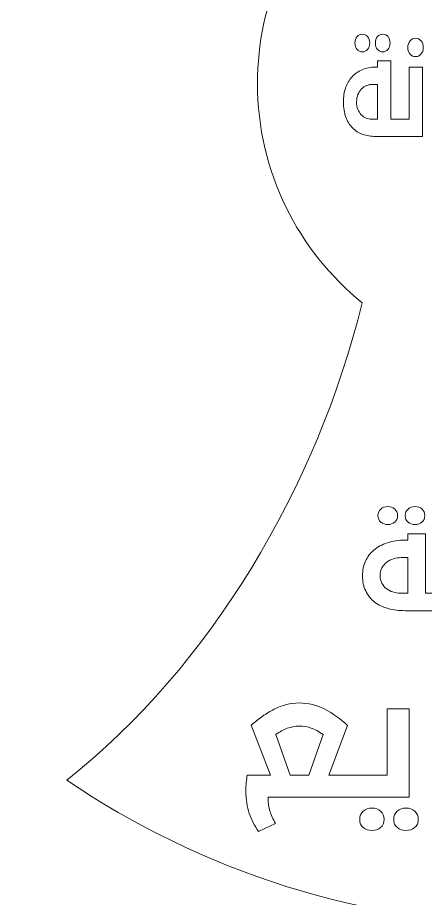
# Model space of a CAD drawing. Header units: millimetres. Extents: x -2159 to -1639, y -1602 to -453.
# Drawn here: x -2104.9 to -2059.1, y -780.8 to -681.7 of the extents above; entities that cross this region are included whole.
import ezdxf

# ---------------------------------------------------------------- set-up
doc = ezdxf.new("R2010")
doc.units = ezdxf.units.MM
doc.header["$MEASUREMENT"] = 0
doc.layers.add('Layer 1', color=7, linetype='Continuous')

msp = doc.modelspace()

# ---------------------------------------------------------------- linework, layer by layer
at = {"layer": 'Layer 1', "color": 250, "lineweight": 9}
msp.add_open_spline([(-2046.6411, -783.8113), (-2046.6411, -783.8113), (-2046.6576, -789.0378), (-2046.6576, -789.0378), (-2046.6576, -789.0378), (-2046.6576, -789.0378), (-2046.5709, -789.0378), (-2046.5709, -789.0378), (-2046.5709, -789.0378), (-2046.5709, -789.0378), (-2046.5709, -794.0378), (-2046.5709, -794.0378), (-2046.5709, -794.0378), (-2046.5709, -794.0378), (-2026.5709, -794.0378), (-2026.5709, -794.0378), (-2026.5709, -794.0378), (-2026.5709, -794.0378), (-2026.5709, -789.0378), (-2026.5709, -789.0378), (-2026.5709, -789.0378), (-2026.5709, -789.0378), (-1903.3272, -789.0378), (-1903.3272, -789.0378), (-1903.3272, -789.0378), (-1903.3272, -789.0378), (-1903.3272, -794.0378), (-1903.3272, -794.0378), (-1903.3272, -794.0378), (-1903.3272, -794.0378), (-1883.3272, -794.0378), (-1883.3272, -794.0378), (-1883.3272, -794.0378), (-1883.3272, -794.0378), (-1883.3272, -789.0378), (-1883.3272, -789.0378), (-1883.3272, -789.0378), (-1883.3272, -789.0378), (-1761.2076, -789.0378), (-1761.2076, -789.0378), (-1761.2076, -789.0378), (-1761.2076, -789.0378), (-1761.2076, -794.0378), (-1761.2076, -794.0378), (-1761.2076, -794.0378), (-1761.2076, -794.0378), (-1741.2076, -794.0378), (-1741.2076, -794.0378), (-1741.2076, -794.0378), (-1741.2076, -794.0378), (-1741.2076, -789.0378), (-1741.2076, -789.0378), (-1741.2076, -789.0378), (-1741.2076, -789.0378), (-1741.2076, -784.0378), (-1741.2076, -784.0378), (-1741.2076, -784.0378), (-1741.2076, -784.0378), (-1741.2134, -784.0378), (-1741.2134, -784.0378), (-1741.2134, -784.0378), (-1691.0047, -781.5065), (-1651.0759, -739.9983), (-1651.0759, -689.1605), (-1651.0759, -689.1605), (-1651.0759, -636.6918), (-1693.6072, -594.1603), (-1746.0759, -594.1603), (-1746.0759, -594.1603), (-1771.1778, -594.1603), (-1795.0375, -603.9629), (-1812.8924, -621.6006), (-1812.8924, -621.6006), (-1812.8924, -621.6006), (-1813.2964, -621.9997), (-1813.2964, -621.9997), (-1813.2964, -621.9997), (-1813.2964, -621.9997), (-1829.6424, -632.0912), (-1829.6424, -632.0912), (-1829.6424, -632.0912), (-1829.6424, -632.0912), (-1829.7426, -632.1469), (-1829.7426, -632.1469), (-1829.7426, -632.1469), (-1840.2371, -637.9783), (-1850.9289, -640.874), (-1862.9224, -638.975), (-1862.9224, -638.975), (-1870.7094, -637.742), (-1878.0459, -634.6847), (-1885.1789, -631.4401), (-1885.1789, -631.4401), (-1895.1773, -626.8921), (-1896.6165, -626.8921), (-1906.6152, -631.4401), (-1906.6152, -631.4401), (-1913.7481, -634.6847), (-1921.0847, -637.742), (-1928.8716, -638.975), (-1928.8716, -638.975), (-1940.8652, -640.874), (-1951.5568, -637.9783), (-1962.0513, -632.1469), (-1962.0513, -632.1469), (-1962.0513, -632.1469), (-1962.122, -632.1076), (-1962.122, -632.1076), (-1962.122, -632.1076), (-1962.122, -632.1076), (-1978.7088, -622.175), (-1978.7088, -622.175), (-1978.7088, -622.175), (-1978.7088, -622.175), (-1979.1408, -621.7461), (-1979.1408, -621.7461), (-1979.1408, -621.7461), (-1981.7168, -619.1884), (-1984.6376, -616.9848), (-1987.4511, -614.7608), (-1987.4511, -614.7608), (-2003.5915, -601.9944), (-2023.9866, -594.3707), (-2046.1633, -594.3707), (-2046.1633, -594.3707), (-2068.336, -594.3708), (-2088.617, -601.7017), (-2104.8757, -614.7609), (-2104.8757, -614.7609), (-2087.6641, -626.4633), (-2074.5111, -645.6591), (-2067.9563, -665.9926), (-2067.9563, -665.9926), (-2074.0914, -671.7832), (-2077.9215, -679.9897), (-2077.9215, -689.0916), (-2077.9215, -689.0916), (-2077.9215, -699.0582), (-2073.3291, -707.9508), (-2066.1467, -713.7733), (-2066.1467, -713.7733), (-2071.2815, -734.573), (-2083.1803, -754.6828), (-2099.354, -767.4754), (-2099.354, -767.4754), (-2084.3121, -777.7026), (-2066.1743, -783.6632), (-2046.6411, -783.8113)], degree=3, knots=[0, 0, 0, 0, 0.0263158, 0.0263158, 0.0263158, 0.0263158, 0.0526316, 0.0526316, 0.0526316, 0.0526316, 0.0789474, 0.0789474, 0.0789474, 0.0789474, 0.1052632, 0.1052632, 0.1052632, 0.1052632, 0.1315789, 0.1315789, 0.1315789, 0.1315789, 0.1578947, 0.1578947, 0.1578947, 0.1578947, 0.1842105, 0.1842105, 0.1842105, 0.1842105, 0.2105263, 0.2105263, 0.2105263, 0.2105263, 0.2368421, 0.2368421, 0.2368421, 0.2368421, 0.2631579, 0.2631579, 0.2631579, 0.2631579, 0.2894737, 0.2894737, 0.2894737, 0.2894737, 0.3157895, 0.3157895, 0.3157895, 0.3157895, 0.3421053, 0.3421053, 0.3421053, 0.3421053, 0.3684211, 0.3684211, 0.3684211, 0.3684211, 0.3947368, 0.3947368, 0.3947368, 0.3947368, 0.4210526, 0.4210526, 0.4210526, 0.4210526, 0.4473684, 0.4473684, 0.4473684, 0.4473684, 0.4736842, 0.4736842, 0.4736842, 0.4736842, 0.5, 0.5, 0.5, 0.5, 0.5263158, 0.5263158, 0.5263158, 0.5263158, 0.5526316, 0.5526316, 0.5526316, 0.5526316, 0.5789474, 0.5789474, 0.5789474, 0.5789474, 0.6052632, 0.6052632, 0.6052632, 0.6052632, 0.6315789, 0.6315789, 0.6315789, 0.6315789, 0.6578947, 0.6578947, 0.6578947, 0.6578947, 0.6842105, 0.6842105, 0.6842105, 0.6842105, 0.7105263, 0.7105263, 0.7105263, 0.7105263, 0.7368421, 0.7368421, 0.7368421, 0.7368421, 0.7631579, 0.7631579, 0.7631579, 0.7631579, 0.7894737, 0.7894737, 0.7894737, 0.7894737, 0.8157895, 0.8157895, 0.8157895, 0.8157895, 0.8421053, 0.8421053, 0.8421053, 0.8421053, 0.8684211, 0.8684211, 0.8684211, 0.8684211, 0.8947368, 0.8947368, 0.8947368, 0.8947368, 0.9210526, 0.9210526, 0.9210526, 0.9210526, 0.9473684, 0.9473684, 0.9473684, 0.9473684, 1, 1, 1, 1], dxfattribs=at)
at = {"layer": 'Layer 1', "color": 177, "lineweight": 9}
for points, knots in [([(-2066.1366, -685.5387), (-2065.9108, -685.5387), (-2065.7168, -685.4533), (-2065.5545, -685.2823), (-2065.5545, -685.2823), (-2065.3923, -685.1114), (-2065.3111, -684.8642), (-2065.3111, -684.5409), (-2065.3111, -684.5409), (-2065.3111, -684.2452), (-2065.3905, -684.0073), (-2065.5493, -683.8271), (-2065.5493, -683.8271), (-2065.708, -683.6469), (-2065.9037, -683.5569), (-2066.1366, -683.5569), (-2066.1366, -683.5569), (-2066.3694, -683.5569), (-2066.5652, -683.6469), (-2066.724, -683.8271), (-2066.724, -683.8271), (-2066.8827, -684.0073), (-2066.9621, -684.2452), (-2066.9621, -684.5409), (-2066.9621, -684.5409), (-2066.9621, -684.8642), (-2066.881, -685.1114), (-2066.7187, -685.2823), (-2066.7187, -685.2823), (-2066.5564, -685.4533), (-2066.3624, -685.5387), (-2066.1366, -685.5387)], [0, 0, 0, 0, 0.1111111, 0.1111111, 0.1111111, 0.1111111, 0.2222222, 0.2222222, 0.2222222, 0.2222222, 0.3333333, 0.3333333, 0.3333333, 0.3333333, 0.4444444, 0.4444444, 0.4444444, 0.4444444, 0.5555556, 0.5555556, 0.5555556, 0.5555556, 0.6666667, 0.6666667, 0.6666667, 0.6666667, 0.7777778, 0.7777778, 0.7777778, 0.7777778, 1, 1, 1, 1]), ([(-2063.84, -685.5387), (-2063.6142, -685.5387), (-2063.4202, -685.4533), (-2063.2579, -685.2823), (-2063.2579, -685.2823), (-2063.0957, -685.1114), (-2063.0146, -684.8642), (-2063.0146, -684.5409), (-2063.0146, -684.5409), (-2063.0146, -684.2452), (-2063.0922, -684.0073), (-2063.2474, -683.8271), (-2063.2474, -683.8271), (-2063.4026, -683.6469), (-2063.6002, -683.5569), (-2063.84, -683.5569), (-2063.84, -683.5569), (-2064.0729, -683.5569), (-2064.2687, -683.6469), (-2064.4274, -683.8271), (-2064.4274, -683.8271), (-2064.5862, -684.0073), (-2064.6655, -684.2452), (-2064.6655, -684.5409), (-2064.6655, -684.5409), (-2064.6655, -684.8642), (-2064.5844, -685.1114), (-2064.4222, -685.2823), (-2064.4222, -685.2823), (-2064.2598, -685.4533), (-2064.0659, -685.5387), (-2063.84, -685.5387)], [0, 0, 0, 0, 0.1111111, 0.1111111, 0.1111111, 0.1111111, 0.2222222, 0.2222222, 0.2222222, 0.2222222, 0.3333333, 0.3333333, 0.3333333, 0.3333333, 0.4444444, 0.4444444, 0.4444444, 0.4444444, 0.5555556, 0.5555556, 0.5555556, 0.5555556, 0.6666667, 0.6666667, 0.6666667, 0.6666667, 0.7777778, 0.7777778, 0.7777778, 0.7777778, 1, 1, 1, 1]), ([(-2060.1571, -686.0792), (-2059.9243, -686.0792), (-2059.7214, -685.9915), (-2059.5485, -685.8159), (-2059.5485, -685.8159), (-2059.3757, -685.6404), (-2059.2892, -685.3817), (-2059.2892, -685.0398), (-2059.2892, -685.0398), (-2059.2892, -684.7349), (-2059.3722, -684.4877), (-2059.5379, -684.2983), (-2059.5379, -684.2983), (-2059.7038, -684.1089), (-2059.9101, -684.0142), (-2060.1571, -684.0142), (-2060.1571, -684.0142), (-2060.404, -684.0142), (-2060.6104, -684.1089), (-2060.7762, -684.2983), (-2060.7762, -684.2983), (-2060.942, -684.4877), (-2061.0249, -684.7349), (-2061.0249, -685.0398), (-2061.0249, -685.0398), (-2061.0249, -685.3817), (-2060.9385, -685.6404), (-2060.7656, -685.8159), (-2060.7656, -685.8159), (-2060.5927, -685.9915), (-2060.3899, -686.0792), (-2060.1571, -686.0792)], [0, 0, 0, 0, 0.1111111, 0.1111111, 0.1111111, 0.1111111, 0.2222222, 0.2222222, 0.2222222, 0.2222222, 0.3333333, 0.3333333, 0.3333333, 0.3333333, 0.4444444, 0.4444444, 0.4444444, 0.4444444, 0.5555556, 0.5555556, 0.5555556, 0.5555556, 0.6666667, 0.6666667, 0.6666667, 0.6666667, 0.7777778, 0.7777778, 0.7777778, 0.7777778, 1, 1, 1, 1]), ([(-2061.9774, -693.1197), (-2061.9774, -693.1197), (-2062.1785, -693.1197), (-2062.1785, -693.1197), (-2062.1785, -693.1197), (-2062.1785, -693.1197), (-2062.951, -693.1197), (-2062.951, -693.1197), (-2062.951, -693.1197), (-2062.951, -693.1197), (-2062.951, -686.5643), (-2062.951, -686.5643), (-2062.951, -686.5643), (-2062.951, -686.5643), (-2064.4327, -686.5643), (-2064.4327, -686.5643), (-2064.4327, -686.5643), (-2064.4327, -686.5643), (-2064.4327, -687.2573), (-2064.4327, -687.2573), (-2064.4327, -687.2573), (-2064.4327, -687.2573), (-2064.6444, -687.2573), (-2064.6444, -687.2573), (-2064.6444, -687.2573), (-2065.2159, -687.2573), (-2065.7256, -687.3566), (-2066.1737, -687.5552), (-2066.1737, -687.5552), (-2066.6217, -687.7539), (-2067.0009, -688.0265), (-2067.3113, -688.3729), (-2067.3113, -688.3729), (-2067.6218, -688.7194), (-2067.8582, -689.1306), (-2068.0204, -689.6064), (-2068.0204, -689.6064), (-2068.1827, -690.0822), (-2068.2638, -690.602), (-2068.2638, -691.1656), (-2068.2638, -691.1656), (-2068.2638, -691.8216), (-2068.1739, -692.3944), (-2067.9939, -692.8841), (-2067.9939, -692.8841), (-2067.814, -693.3738), (-2067.5636, -693.7803), (-2067.2425, -694.1037), (-2067.2425, -694.1037), (-2066.9215, -694.4271), (-2066.5405, -694.6673), (-2066.0995, -694.8244), (-2066.0995, -694.8244), (-2065.6586, -694.9815), (-2065.1736, -695.06), (-2064.6444, -695.06), (-2064.6444, -695.06), (-2064.6444, -695.06), (-2062.1785, -695.06), (-2062.1785, -695.06), (-2062.1785, -695.06), (-2062.1785, -695.06), (-2061.9774, -695.06), (-2061.9774, -695.06), (-2061.9774, -695.06), (-2061.9774, -695.06), (-2059.3845, -695.06), (-2059.3845, -695.06), (-2059.3845, -695.06), (-2059.3845, -695.06), (-2059.3845, -687.2573), (-2059.3845, -687.2573), (-2059.3845, -687.2573), (-2059.3845, -687.2573), (-2060.8662, -687.2573), (-2060.8662, -687.2573), (-2060.8662, -687.2573), (-2060.8662, -687.2573), (-2060.8662, -693.1197), (-2060.8662, -693.1197), (-2060.8662, -693.1197), (-2060.8662, -693.1197), (-2061.9774, -693.1197), (-2061.9774, -693.1197)], [0, 0, 0, 0, 0.0454545, 0.0454545, 0.0454545, 0.0454545, 0.0909091, 0.0909091, 0.0909091, 0.0909091, 0.1363636, 0.1363636, 0.1363636, 0.1363636, 0.1818182, 0.1818182, 0.1818182, 0.1818182, 0.2272727, 0.2272727, 0.2272727, 0.2272727, 0.2727273, 0.2727273, 0.2727273, 0.2727273, 0.3181818, 0.3181818, 0.3181818, 0.3181818, 0.3636364, 0.3636364, 0.3636364, 0.3636364, 0.4090909, 0.4090909, 0.4090909, 0.4090909, 0.4545455, 0.4545455, 0.4545455, 0.4545455, 0.5, 0.5, 0.5, 0.5, 0.5454545, 0.5454545, 0.5454545, 0.5454545, 0.5909091, 0.5909091, 0.5909091, 0.5909091, 0.6363636, 0.6363636, 0.6363636, 0.6363636, 0.6818182, 0.6818182, 0.6818182, 0.6818182, 0.7272727, 0.7272727, 0.7272727, 0.7272727, 0.7727273, 0.7727273, 0.7727273, 0.7727273, 0.8181818, 0.8181818, 0.8181818, 0.8181818, 0.8636364, 0.8636364, 0.8636364, 0.8636364, 0.9090909, 0.9090909, 0.9090909, 0.9090909, 1, 1, 1, 1]), ([(-2064.4327, -693.1197), (-2064.4327, -693.1197), (-2065.0783, -693.1197), (-2065.0783, -693.1197), (-2065.0783, -693.1197), (-2065.297, -693.1197), (-2065.5086, -693.0781), (-2065.7133, -692.995), (-2065.7133, -692.995), (-2065.9179, -692.9118), (-2066.0995, -692.7871), (-2066.2583, -692.6208), (-2066.2583, -692.6208), (-2066.4171, -692.4545), (-2066.544, -692.2512), (-2066.6393, -692.011), (-2066.6393, -692.011), (-2066.7346, -691.7707), (-2066.7822, -691.4889), (-2066.7822, -691.1656), (-2066.7822, -691.1656), (-2066.7822, -690.8514), (-2066.7311, -690.5719), (-2066.6287, -690.3271), (-2066.6287, -690.3271), (-2066.5264, -690.0822), (-2066.3906, -689.8767), (-2066.2213, -689.7103), (-2066.2213, -689.7103), (-2066.052, -689.544), (-2065.8614, -689.417), (-2065.6498, -689.3292), (-2065.6498, -689.3292), (-2065.4381, -689.2414), (-2065.2229, -689.1976), (-2065.0042, -689.1976), (-2065.0042, -689.1976), (-2065.0042, -689.1976), (-2064.4327, -689.1976), (-2064.4327, -689.1976), (-2064.4327, -689.1976), (-2064.4327, -689.1976), (-2064.4327, -693.1197), (-2064.4327, -693.1197)], [0, 0, 0, 0, 0.0833333, 0.0833333, 0.0833333, 0.0833333, 0.1666667, 0.1666667, 0.1666667, 0.1666667, 0.25, 0.25, 0.25, 0.25, 0.3333333, 0.3333333, 0.3333333, 0.3333333, 0.4166667, 0.4166667, 0.4166667, 0.4166667, 0.5, 0.5, 0.5, 0.5, 0.5833333, 0.5833333, 0.5833333, 0.5833333, 0.6666667, 0.6666667, 0.6666667, 0.6666667, 0.75, 0.75, 0.75, 0.75, 0.8333333, 0.8333333, 0.8333333, 0.8333333, 1, 1, 1, 1]), ([(-2057.733, -746.436), (-2057.733, -746.436), (-2058.0011, -746.436), (-2058.0011, -746.436), (-2058.0011, -746.436), (-2058.0011, -746.436), (-2059.0312, -746.436), (-2059.0312, -746.436), (-2059.0312, -746.436), (-2059.0312, -746.436), (-2059.0312, -739.7615), (-2059.0312, -739.7615), (-2059.0312, -739.7615), (-2059.0312, -739.7615), (-2061.0068, -739.7615), (-2061.0068, -739.7615), (-2061.0068, -739.7615), (-2061.0068, -739.7615), (-2061.0068, -740.4671), (-2061.0068, -740.4671), (-2061.0068, -740.4671), (-2061.0068, -740.4671), (-2061.289, -740.4671), (-2061.289, -740.4671), (-2061.289, -740.4671), (-2062.051, -740.4671), (-2062.7307, -740.5682), (-2063.328, -740.7704), (-2063.328, -740.7704), (-2063.9254, -740.9727), (-2064.4311, -741.2502), (-2064.845, -741.603), (-2064.845, -741.603), (-2065.2589, -741.9558), (-2065.5741, -742.3744), (-2065.7904, -742.8589), (-2065.7904, -742.8589), (-2066.0068, -743.3434), (-2066.115, -743.8725), (-2066.115, -744.4464), (-2066.115, -744.4464), (-2066.115, -745.1143), (-2065.995, -745.6976), (-2065.7552, -746.1962), (-2065.7552, -746.1962), (-2065.5153, -746.6947), (-2065.1813, -747.1087), (-2064.7533, -747.4379), (-2064.7533, -747.4379), (-2064.3252, -747.7672), (-2063.8172, -748.0118), (-2063.2293, -748.1717), (-2063.2293, -748.1717), (-2062.6413, -748.3316), (-2061.9945, -748.4116), (-2061.289, -748.4116), (-2061.289, -748.4116), (-2061.289, -748.4116), (-2058.0011, -748.4116), (-2058.0011, -748.4116), (-2058.0011, -748.4116), (-2058.0011, -748.4116), (-2057.733, -748.4116), (-2057.733, -748.4116), (-2057.733, -748.4116), (-2057.733, -748.4116), (-2053.1187, -748.4116), (-2053.1187, -748.4116), (-2053.1187, -748.4116), (-2053.1187, -748.4116), (-2052.8364, -748.4116), (-2052.8364, -748.4116), (-2052.8364, -748.4116), (-2052.8364, -748.4116), (-2050.7057, -748.4116), (-2050.7057, -748.4116), (-2050.7057, -748.4116), (-2050.3106, -748.8255), (-2049.8496, -749.1524), (-2049.3228, -749.3923), (-2049.3228, -749.3923), (-2048.796, -749.6322), (-2048.2316, -749.7522), (-2047.6295, -749.7522), (-2047.6295, -749.7522), (-2047.018, -749.7522), (-2046.4418, -749.6346), (-2045.9009, -749.3994), (-2045.9009, -749.3994), (-2045.3599, -749.1642), (-2044.8919, -748.8349), (-2044.4968, -748.4116), (-2044.4968, -748.4116), (-2044.4968, -748.4116), (-2042.1403, -748.4116), (-2042.1403, -748.4116), (-2042.1403, -748.4116), (-2042.1403, -748.4116), (-2041.858, -748.4116), (-2041.858, -748.4116), (-2041.858, -748.4116), (-2041.858, -748.4116), (-2033.0104, -748.4116), (-2033.0104, -748.4116), (-2033.0104, -748.4116), (-2033.0104, -748.4116), (-2032.7423, -748.4116), (-2032.7423, -748.4116), (-2032.7423, -748.4116), (-2032.7423, -748.4116), (-2028.128, -748.4116), (-2028.128, -748.4116), (-2028.128, -748.4116), (-2028.128, -748.4116), (-2027.8457, -748.4116), (-2027.8457, -748.4116), (-2027.8457, -748.4116), (-2027.8457, -748.4116), (-2024.7696, -748.4116), (-2024.7696, -748.4116), (-2024.7696, -748.4116), (-2024.7696, -748.4116), (-2024.7696, -738.9431), (-2024.7696, -738.9431), (-2024.7696, -738.9431), (-2024.7696, -738.9431), (-2023.8523, -738.9431), (-2023.8523, -738.9431), (-2023.8523, -738.9431), (-2023.8523, -738.9431), (-2023.8523, -736.9675), (-2023.8523, -736.9675), (-2023.8523, -736.9675), (-2023.8523, -736.9675), (-2026.7451, -736.9675), (-2026.7451, -736.9675), (-2026.7451, -736.9675), (-2026.7451, -736.9675), (-2026.7451, -746.436), (-2026.7451, -746.436), (-2026.7451, -746.436), (-2026.7451, -746.436), (-2027.8457, -746.436), (-2027.8457, -746.436), (-2027.8457, -746.436), (-2027.8457, -746.436), (-2028.128, -746.436), (-2028.128, -746.436), (-2028.128, -746.436), (-2028.128, -746.436), (-2029.652, -746.436), (-2029.652, -746.436), (-2029.652, -746.436), (-2029.652, -746.436), (-2029.652, -736.9675), (-2029.652, -736.9675), (-2029.652, -736.9675), (-2029.652, -736.9675), (-2031.6275, -736.9675), (-2031.6275, -736.9675), (-2031.6275, -736.9675), (-2031.6275, -736.9675), (-2031.6275, -746.436), (-2031.6275, -746.436), (-2031.6275, -746.436), (-2031.6275, -746.436), (-2032.7423, -746.436), (-2032.7423, -746.436), (-2032.7423, -746.436), (-2032.7423, -746.436), (-2033.0104, -746.436), (-2033.0104, -746.436), (-2033.0104, -746.436), (-2033.0104, -746.436), (-2034.2663, -746.436), (-2034.2663, -746.436), (-2034.2663, -746.436), (-2034.2099, -746.135), (-2034.1652, -745.8293), (-2034.1323, -745.5188), (-2034.1323, -745.5188), (-2034.0993, -745.2084), (-2034.0829, -744.8932), (-2034.0829, -744.5734), (-2034.0829, -744.5734), (-2034.0829, -743.8584), (-2034.2005, -743.2258), (-2034.4356, -742.6754), (-2034.4356, -742.6754), (-2034.6708, -742.1251), (-2034.9766, -741.6618), (-2035.3529, -741.2855), (-2035.3529, -741.2855), (-2035.6915, -740.9374), (-2036.0984, -740.6693), (-2036.5735, -740.4812), (-2036.5735, -740.4812), (-2037.0485, -740.293), (-2037.5777, -740.1989), (-2038.161, -740.1989), (-2038.161, -740.1989), (-2038.7536, -740.1989), (-2039.304, -740.2789), (-2039.812, -740.4388), (-2039.812, -740.4388), (-2040.32, -740.5988), (-2040.8044, -740.8104), (-2041.2654, -741.0738), (-2041.2654, -741.0738), (-2041.2654, -741.0738), (-2040.447, -742.7954), (-2040.447, -742.7954), (-2040.447, -742.7954), (-2040.0801, -742.5602), (-2039.7414, -742.3979), (-2039.431, -742.3085), (-2039.431, -742.3085), (-2039.1205, -742.2192), (-2038.7772, -742.1745), (-2038.4009, -742.1745), (-2038.4009, -742.1745), (-2037.6953, -742.1745), (-2037.1403, -742.3532), (-2036.7357, -742.7107), (-2036.7357, -742.7107), (-2036.4912, -742.9271), (-2036.3148, -743.1928), (-2036.2066, -743.508), (-2036.2066, -743.508), (-2036.0984, -743.8231), (-2036.0443, -744.1265), (-2036.0443, -744.4182), (-2036.0443, -744.4182), (-2036.0443, -744.7192), (-2036.0655, -745.0532), (-2036.1078, -745.42), (-2036.1078, -745.42), (-2036.1501, -745.7869), (-2036.2089, -746.1256), (-2036.2842, -746.436), (-2036.2842, -746.436), (-2036.2842, -746.436), (-2041.858, -746.436), (-2041.858, -746.436), (-2041.858, -746.436), (-2041.858, -746.436), (-2042.1403, -746.436), (-2042.1403, -746.436), (-2042.1403, -746.436), (-2042.1403, -746.436), (-2043.4385, -746.436), (-2043.4385, -746.436), (-2043.4385, -746.436), (-2043.4103, -746.2949), (-2043.3867, -746.1491), (-2043.3679, -745.9986), (-2043.3679, -745.9986), (-2043.3491, -745.8481), (-2043.3397, -745.6929), (-2043.3397, -745.5329), (-2043.3397, -745.5329), (-2043.3397, -744.9215), (-2043.4502, -744.3523), (-2043.6713, -743.8255), (-2043.6713, -743.8255), (-2043.8924, -743.2987), (-2044.1981, -742.8424), (-2044.5885, -742.4567), (-2044.5885, -742.4567), (-2044.9789, -742.071), (-2045.4352, -741.7676), (-2045.9573, -741.5465), (-2045.9573, -741.5465), (-2046.4794, -741.3255), (-2047.0368, -741.2149), (-2047.6295, -741.2149), (-2047.6295, -741.2149), (-2048.2127, -741.2149), (-2048.7607, -741.3278), (-2049.2734, -741.5536), (-2049.2734, -741.5536), (-2049.7861, -741.7794), (-2050.233, -742.0875), (-2050.614, -742.4779), (-2050.614, -742.4779), (-2050.995, -742.8683), (-2051.296, -743.3245), (-2051.5171, -743.8467), (-2051.5171, -743.8467), (-2051.7382, -744.3688), (-2051.8487, -744.9309), (-2051.8487, -745.5329), (-2051.8487, -745.5329), (-2051.8487, -745.6929), (-2051.8416, -745.8481), (-2051.8275, -745.9986), (-2051.8275, -745.9986), (-2051.8134, -746.1491), (-2051.7876, -746.2949), (-2051.7499, -746.436), (-2051.7499, -746.436), (-2051.7499, -746.436), (-2052.8364, -746.436), (-2052.8364, -746.436), (-2052.8364, -746.436), (-2052.8364, -746.436), (-2053.1187, -746.436), (-2053.1187, -746.436), (-2053.1187, -746.436), (-2053.1187, -746.436), (-2054.6427, -746.436), (-2054.6427, -746.436), (-2054.6427, -746.436), (-2054.6427, -746.436), (-2054.6427, -736.9675), (-2054.6427, -736.9675), (-2054.6427, -736.9675), (-2054.6427, -736.9675), (-2056.6182, -736.9675), (-2056.6182, -736.9675), (-2056.6182, -736.9675), (-2056.6182, -736.9675), (-2056.6182, -746.436), (-2056.6182, -746.436), (-2056.6182, -746.436), (-2056.6182, -746.436), (-2057.733, -746.436), (-2057.733, -746.436)], [0, 0, 0, 0, 0.0120482, 0.0120482, 0.0120482, 0.0120482, 0.0240964, 0.0240964, 0.0240964, 0.0240964, 0.0361446, 0.0361446, 0.0361446, 0.0361446, 0.0481928, 0.0481928, 0.0481928, 0.0481928, 0.060241, 0.060241, 0.060241, 0.060241, 0.0722892, 0.0722892, 0.0722892, 0.0722892, 0.0843373, 0.0843373, 0.0843373, 0.0843373, 0.0963855, 0.0963855, 0.0963855, 0.0963855, 0.1084337, 0.1084337, 0.1084337, 0.1084337, 0.1204819, 0.1204819, 0.1204819, 0.1204819, 0.1325301, 0.1325301, 0.1325301, 0.1325301, 0.1445783, 0.1445783, 0.1445783, 0.1445783, 0.1566265, 0.1566265, 0.1566265, 0.1566265, 0.1686747, 0.1686747, 0.1686747, 0.1686747, 0.1807229, 0.1807229, 0.1807229, 0.1807229, 0.1927711, 0.1927711, 0.1927711, 0.1927711, 0.2048193, 0.2048193, 0.2048193, 0.2048193, 0.2168675, 0.2168675, 0.2168675, 0.2168675, 0.2289157, 0.2289157, 0.2289157, 0.2289157, 0.2409639, 0.2409639, 0.2409639, 0.2409639, 0.253012, 0.253012, 0.253012, 0.253012, 0.2650602, 0.2650602, 0.2650602, 0.2650602, 0.2771084, 0.2771084, 0.2771084, 0.2771084, 0.2891566, 0.2891566, 0.2891566, 0.2891566, 0.3012048, 0.3012048, 0.3012048, 0.3012048, 0.313253, 0.313253, 0.313253, 0.313253, 0.3253012, 0.3253012, 0.3253012, 0.3253012, 0.3373494, 0.3373494, 0.3373494, 0.3373494, 0.3493976, 0.3493976, 0.3493976, 0.3493976, 0.3614458, 0.3614458, 0.3614458, 0.3614458, 0.373494, 0.373494, 0.373494, 0.373494, 0.3855422, 0.3855422, 0.3855422, 0.3855422, 0.3975904, 0.3975904, 0.3975904, 0.3975904, 0.4096386, 0.4096386, 0.4096386, 0.4096386, 0.4216867, 0.4216867, 0.4216867, 0.4216867, 0.4337349, 0.4337349, 0.4337349, 0.4337349, 0.4457831, 0.4457831, 0.4457831, 0.4457831, 0.4578313, 0.4578313, 0.4578313, 0.4578313, 0.4698795, 0.4698795, 0.4698795, 0.4698795, 0.4819277, 0.4819277, 0.4819277, 0.4819277, 0.4939759, 0.4939759, 0.4939759, 0.4939759, 0.5060241, 0.5060241, 0.5060241, 0.5060241, 0.5180723, 0.5180723, 0.5180723, 0.5180723, 0.5301205, 0.5301205, 0.5301205, 0.5301205, 0.5421687, 0.5421687, 0.5421687, 0.5421687, 0.5542169, 0.5542169, 0.5542169, 0.5542169, 0.5662651, 0.5662651, 0.5662651, 0.5662651, 0.5783133, 0.5783133, 0.5783133, 0.5783133, 0.5903614, 0.5903614, 0.5903614, 0.5903614, 0.6024096, 0.6024096, 0.6024096, 0.6024096, 0.6144578, 0.6144578, 0.6144578, 0.6144578, 0.626506, 0.626506, 0.626506, 0.626506, 0.6385542, 0.6385542, 0.6385542, 0.6385542, 0.6506024, 0.6506024, 0.6506024, 0.6506024, 0.6626506, 0.6626506, 0.6626506, 0.6626506, 0.6746988, 0.6746988, 0.6746988, 0.6746988, 0.686747, 0.686747, 0.686747, 0.686747, 0.6987952, 0.6987952, 0.6987952, 0.6987952, 0.7108434, 0.7108434, 0.7108434, 0.7108434, 0.7228916, 0.7228916, 0.7228916, 0.7228916, 0.7349398, 0.7349398, 0.7349398, 0.7349398, 0.746988, 0.746988, 0.746988, 0.746988, 0.7590361, 0.7590361, 0.7590361, 0.7590361, 0.7710843, 0.7710843, 0.7710843, 0.7710843, 0.7831325, 0.7831325, 0.7831325, 0.7831325, 0.7951807, 0.7951807, 0.7951807, 0.7951807, 0.8072289, 0.8072289, 0.8072289, 0.8072289, 0.8192771, 0.8192771, 0.8192771, 0.8192771, 0.8313253, 0.8313253, 0.8313253, 0.8313253, 0.8433735, 0.8433735, 0.8433735, 0.8433735, 0.8554217, 0.8554217, 0.8554217, 0.8554217, 0.8674699, 0.8674699, 0.8674699, 0.8674699, 0.8795181, 0.8795181, 0.8795181, 0.8795181, 0.8915663, 0.8915663, 0.8915663, 0.8915663, 0.9036145, 0.9036145, 0.9036145, 0.9036145, 0.9156627, 0.9156627, 0.9156627, 0.9156627, 0.9277108, 0.9277108, 0.9277108, 0.9277108, 0.939759, 0.939759, 0.939759, 0.939759, 0.9518072, 0.9518072, 0.9518072, 0.9518072, 0.9638554, 0.9638554, 0.9638554, 0.9638554, 0.9759036, 0.9759036, 0.9759036, 0.9759036, 1, 1, 1, 1]), ([(-2063.2787, -738.7173), (-2062.9776, -738.7173), (-2062.7189, -738.6303), (-2062.5025, -738.4562), (-2062.5025, -738.4562), (-2062.2862, -738.2822), (-2062.178, -738.0305), (-2062.178, -737.7013), (-2062.178, -737.7013), (-2062.178, -737.4002), (-2062.2838, -737.158), (-2062.4955, -736.9746), (-2062.4955, -736.9746), (-2062.7072, -736.7911), (-2062.9682, -736.6994), (-2063.2787, -736.6994), (-2063.2787, -736.6994), (-2063.5891, -736.6994), (-2063.8502, -736.7911), (-2064.0618, -736.9746), (-2064.0618, -736.9746), (-2064.2735, -737.158), (-2064.3793, -737.4002), (-2064.3793, -737.7013), (-2064.3793, -737.7013), (-2064.3793, -738.0305), (-2064.2711, -738.2822), (-2064.0548, -738.4562), (-2064.0548, -738.4562), (-2063.8384, -738.6303), (-2063.5797, -738.7173), (-2063.2787, -738.7173)], [0, 0, 0, 0, 0.1111111, 0.1111111, 0.1111111, 0.1111111, 0.2222222, 0.2222222, 0.2222222, 0.2222222, 0.3333333, 0.3333333, 0.3333333, 0.3333333, 0.4444444, 0.4444444, 0.4444444, 0.4444444, 0.5555556, 0.5555556, 0.5555556, 0.5555556, 0.6666667, 0.6666667, 0.6666667, 0.6666667, 0.7777778, 0.7777778, 0.7777778, 0.7777778, 1, 1, 1, 1]), ([(-2060.2165, -738.7173), (-2059.9155, -738.7173), (-2059.6568, -738.6303), (-2059.4404, -738.4562), (-2059.4404, -738.4562), (-2059.2241, -738.2822), (-2059.1159, -738.0305), (-2059.1159, -737.7013), (-2059.1159, -737.7013), (-2059.1159, -737.4002), (-2059.2194, -737.158), (-2059.4263, -736.9746), (-2059.4263, -736.9746), (-2059.6333, -736.7911), (-2059.8967, -736.6994), (-2060.2165, -736.6994), (-2060.2165, -736.6994), (-2060.527, -736.6994), (-2060.788, -736.7911), (-2060.9997, -736.9746), (-2060.9997, -736.9746), (-2061.2114, -737.158), (-2061.3172, -737.4002), (-2061.3172, -737.7013), (-2061.3172, -737.7013), (-2061.3172, -738.0305), (-2061.209, -738.2822), (-2060.9927, -738.4562), (-2060.9927, -738.4562), (-2060.7763, -738.6303), (-2060.5176, -738.7173), (-2060.2165, -738.7173)], [0, 0, 0, 0, 0.1111111, 0.1111111, 0.1111111, 0.1111111, 0.2222222, 0.2222222, 0.2222222, 0.2222222, 0.3333333, 0.3333333, 0.3333333, 0.3333333, 0.4444444, 0.4444444, 0.4444444, 0.4444444, 0.5555556, 0.5555556, 0.5555556, 0.5555556, 0.6666667, 0.6666667, 0.6666667, 0.6666667, 0.7777778, 0.7777778, 0.7777778, 0.7777778, 1, 1, 1, 1]), ([(-2061.0068, -746.436), (-2061.0068, -746.436), (-2061.8675, -746.436), (-2061.8675, -746.436), (-2061.8675, -746.436), (-2062.1592, -746.436), (-2062.4414, -746.3937), (-2062.7142, -746.309), (-2062.7142, -746.309), (-2062.987, -746.2244), (-2063.2293, -746.0974), (-2063.4409, -745.928), (-2063.4409, -745.928), (-2063.6526, -745.7587), (-2063.8219, -745.5518), (-2063.9489, -745.3072), (-2063.9489, -745.3072), (-2064.0759, -745.0626), (-2064.1394, -744.7756), (-2064.1394, -744.4464), (-2064.1394, -744.4464), (-2064.1394, -744.1265), (-2064.0712, -743.842), (-2063.9348, -743.5927), (-2063.9348, -743.5927), (-2063.7984, -743.3434), (-2063.6173, -743.134), (-2063.3915, -742.9647), (-2063.3915, -742.9647), (-2063.1658, -742.7954), (-2062.9118, -742.666), (-2062.6295, -742.5767), (-2062.6295, -742.5767), (-2062.3473, -742.4873), (-2062.0604, -742.4426), (-2061.7688, -742.4426), (-2061.7688, -742.4426), (-2061.7688, -742.4426), (-2061.0068, -742.4426), (-2061.0068, -742.4426), (-2061.0068, -742.4426), (-2061.0068, -742.4426), (-2061.0068, -746.436), (-2061.0068, -746.436)], [0, 0, 0, 0, 0.0833333, 0.0833333, 0.0833333, 0.0833333, 0.1666667, 0.1666667, 0.1666667, 0.1666667, 0.25, 0.25, 0.25, 0.25, 0.3333333, 0.3333333, 0.3333333, 0.3333333, 0.4166667, 0.4166667, 0.4166667, 0.4166667, 0.5, 0.5, 0.5, 0.5, 0.5833333, 0.5833333, 0.5833333, 0.5833333, 0.6666667, 0.6666667, 0.6666667, 0.6666667, 0.75, 0.75, 0.75, 0.75, 0.8333333, 0.8333333, 0.8333333, 0.8333333, 1, 1, 1, 1]), ([(-2077.8096, -773.2596), (-2077.8096, -773.2596), (-2075.887, -772.36), (-2075.887, -772.36), (-2075.887, -772.36), (-2076.181, -771.8543), (-2076.3926, -771.384), (-2076.522, -770.9489), (-2076.522, -770.9489), (-2076.6513, -770.5138), (-2076.716, -770.0787), (-2076.716, -769.6436), (-2076.716, -769.6436), (-2076.716, -769.6436), (-2076.716, -769.379), (-2076.716, -769.379), (-2076.716, -769.379), (-2076.716, -769.379), (-2067.0147, -769.379), (-2067.0147, -769.379), (-2067.0147, -769.379), (-2067.0147, -769.379), (-2066.6795, -769.379), (-2066.6795, -769.379), (-2066.6795, -769.379), (-2066.6795, -769.379), (-2060.8587, -769.379), (-2060.8587, -769.379), (-2060.8587, -769.379), (-2060.8587, -769.379), (-2060.8587, -759.4483), (-2060.8587, -759.4483), (-2060.8587, -759.4483), (-2060.8587, -759.4483), (-2063.3281, -759.4483), (-2063.3281, -759.4483), (-2063.3281, -759.4483), (-2063.3281, -759.4483), (-2063.3281, -766.9096), (-2063.3281, -766.9096), (-2063.3281, -766.9096), (-2063.3281, -766.9096), (-2066.6795, -766.9096), (-2066.6795, -766.9096), (-2066.6795, -766.9096), (-2066.6795, -766.9096), (-2067.0147, -766.9096), (-2067.0147, -766.9096), (-2067.0147, -766.9096), (-2067.0147, -766.9096), (-2069.9074, -766.9096), (-2069.9074, -766.9096), (-2069.9074, -766.9096), (-2069.9074, -766.9096), (-2067.7907, -761.318), (-2067.7907, -761.318), (-2067.7907, -761.318), (-2068.6021, -760.5772), (-2069.4547, -759.9716), (-2070.3484, -759.5012), (-2070.3484, -759.5012), (-2071.2421, -759.0308), (-2072.2005, -758.7957), (-2073.2235, -758.7957), (-2073.2235, -758.7957), (-2073.7292, -758.7957), (-2074.2172, -758.8574), (-2074.6875, -758.9809), (-2074.6875, -758.9809), (-2075.1579, -759.1043), (-2075.6136, -759.2778), (-2076.0546, -759.5012), (-2076.0546, -759.5012), (-2076.4955, -759.7246), (-2076.9306, -759.9892), (-2077.3598, -760.295), (-2077.3598, -760.295), (-2077.7891, -760.6007), (-2078.2153, -760.9358), (-2078.6387, -761.3004), (-2078.6387, -761.3004), (-2078.6387, -761.3004), (-2076.4514, -766.9096), (-2076.4514, -766.9096), (-2076.4514, -766.9096), (-2076.4514, -766.9096), (-2079.062, -766.9096), (-2079.062, -766.9096), (-2079.062, -766.9096), (-2079.1678, -767.4387), (-2079.2207, -768.0326), (-2079.2207, -768.6911), (-2079.2207, -768.6911), (-2079.2207, -769.6436), (-2079.0943, -770.4873), (-2078.8415, -771.2223), (-2078.8415, -771.2223), (-2078.5887, -771.9572), (-2078.2447, -772.6363), (-2077.8096, -773.2596)], [0, 0, 0, 0, 0.0384615, 0.0384615, 0.0384615, 0.0384615, 0.0769231, 0.0769231, 0.0769231, 0.0769231, 0.1153846, 0.1153846, 0.1153846, 0.1153846, 0.1538462, 0.1538462, 0.1538462, 0.1538462, 0.1923077, 0.1923077, 0.1923077, 0.1923077, 0.2307692, 0.2307692, 0.2307692, 0.2307692, 0.2692308, 0.2692308, 0.2692308, 0.2692308, 0.3076923, 0.3076923, 0.3076923, 0.3076923, 0.3461538, 0.3461538, 0.3461538, 0.3461538, 0.3846154, 0.3846154, 0.3846154, 0.3846154, 0.4230769, 0.4230769, 0.4230769, 0.4230769, 0.4615385, 0.4615385, 0.4615385, 0.4615385, 0.5, 0.5, 0.5, 0.5, 0.5384615, 0.5384615, 0.5384615, 0.5384615, 0.5769231, 0.5769231, 0.5769231, 0.5769231, 0.6153846, 0.6153846, 0.6153846, 0.6153846, 0.6538462, 0.6538462, 0.6538462, 0.6538462, 0.6923077, 0.6923077, 0.6923077, 0.6923077, 0.7307692, 0.7307692, 0.7307692, 0.7307692, 0.7692308, 0.7692308, 0.7692308, 0.7692308, 0.8076923, 0.8076923, 0.8076923, 0.8076923, 0.8461538, 0.8461538, 0.8461538, 0.8461538, 0.8846154, 0.8846154, 0.8846154, 0.8846154, 0.9230769, 0.9230769, 0.9230769, 0.9230769, 1, 1, 1, 1]), ([(-2073.2235, -761.4062), (-2072.7179, -761.4062), (-2072.2681, -761.4768), (-2071.8741, -761.6179), (-2071.8741, -761.6179), (-2071.4802, -761.759), (-2071.0363, -762.0001), (-2070.5424, -762.3411), (-2070.5424, -762.3411), (-2070.5424, -762.3411), (-2072.1475, -766.9096), (-2072.1475, -766.9096), (-2072.1475, -766.9096), (-2072.1475, -766.9096), (-2074.2642, -766.9096), (-2074.2642, -766.9096), (-2074.2642, -766.9096), (-2074.2642, -766.9096), (-2075.8694, -762.3587), (-2075.8694, -762.3587), (-2075.8694, -762.3587), (-2075.4225, -762.0295), (-2074.9933, -761.7884), (-2074.5817, -761.6355), (-2074.5817, -761.6355), (-2074.1701, -761.4827), (-2073.7174, -761.4062), (-2073.2235, -761.4062)], [0, 0, 0, 0, 0.125, 0.125, 0.125, 0.125, 0.25, 0.25, 0.25, 0.25, 0.375, 0.375, 0.375, 0.375, 0.5, 0.5, 0.5, 0.5, 0.625, 0.625, 0.625, 0.625, 0.75, 0.75, 0.75, 0.75, 1, 1, 1, 1]), ([(-2065.0567, -773.1361), (-2064.6804, -773.1361), (-2064.3571, -773.0303), (-2064.0866, -772.8186), (-2064.0866, -772.8186), (-2063.8161, -772.6069), (-2063.6809, -772.2953), (-2063.6809, -771.8837), (-2063.6809, -771.8837), (-2063.6809, -771.5074), (-2063.8132, -771.2017), (-2064.0778, -770.9665), (-2064.0778, -770.9665), (-2064.3424, -770.7313), (-2064.6687, -770.6137), (-2065.0567, -770.6137), (-2065.0567, -770.6137), (-2065.4448, -770.6137), (-2065.7711, -770.7313), (-2066.0357, -770.9665), (-2066.0357, -770.9665), (-2066.3003, -771.2017), (-2066.4326, -771.5074), (-2066.4326, -771.8837), (-2066.4326, -771.8837), (-2066.4326, -772.2953), (-2066.2973, -772.6069), (-2066.0269, -772.8186), (-2066.0269, -772.8186), (-2065.7564, -773.0303), (-2065.433, -773.1361), (-2065.0567, -773.1361)], [0, 0, 0, 0, 0.1111111, 0.1111111, 0.1111111, 0.1111111, 0.2222222, 0.2222222, 0.2222222, 0.2222222, 0.3333333, 0.3333333, 0.3333333, 0.3333333, 0.4444444, 0.4444444, 0.4444444, 0.4444444, 0.5555556, 0.5555556, 0.5555556, 0.5555556, 0.6666667, 0.6666667, 0.6666667, 0.6666667, 0.7777778, 0.7777778, 0.7777778, 0.7777778, 1, 1, 1, 1]), ([(-2061.2291, -773.1361), (-2060.8528, -773.1361), (-2060.5294, -773.0303), (-2060.259, -772.8186), (-2060.259, -772.8186), (-2059.9885, -772.6069), (-2059.8533, -772.2953), (-2059.8533, -771.8837), (-2059.8533, -771.8837), (-2059.8533, -771.5074), (-2059.9826, -771.2017), (-2060.2413, -770.9665), (-2060.2413, -770.9665), (-2060.5, -770.7313), (-2060.8293, -770.6137), (-2061.2291, -770.6137), (-2061.2291, -770.6137), (-2061.6172, -770.6137), (-2061.9435, -770.7313), (-2062.2081, -770.9665), (-2062.2081, -770.9665), (-2062.4726, -771.2017), (-2062.6049, -771.5074), (-2062.6049, -771.8837), (-2062.6049, -771.8837), (-2062.6049, -772.2953), (-2062.4697, -772.6069), (-2062.1992, -772.8186), (-2062.1992, -772.8186), (-2061.9288, -773.0303), (-2061.6054, -773.1361), (-2061.2291, -773.1361)], [0, 0, 0, 0, 0.1111111, 0.1111111, 0.1111111, 0.1111111, 0.2222222, 0.2222222, 0.2222222, 0.2222222, 0.3333333, 0.3333333, 0.3333333, 0.3333333, 0.4444444, 0.4444444, 0.4444444, 0.4444444, 0.5555556, 0.5555556, 0.5555556, 0.5555556, 0.6666667, 0.6666667, 0.6666667, 0.6666667, 0.7777778, 0.7777778, 0.7777778, 0.7777778, 1, 1, 1, 1])]:
    msp.add_open_spline(points, degree=3, knots=knots, dxfattribs=at)

doc.saveas('drawing.dxf')
